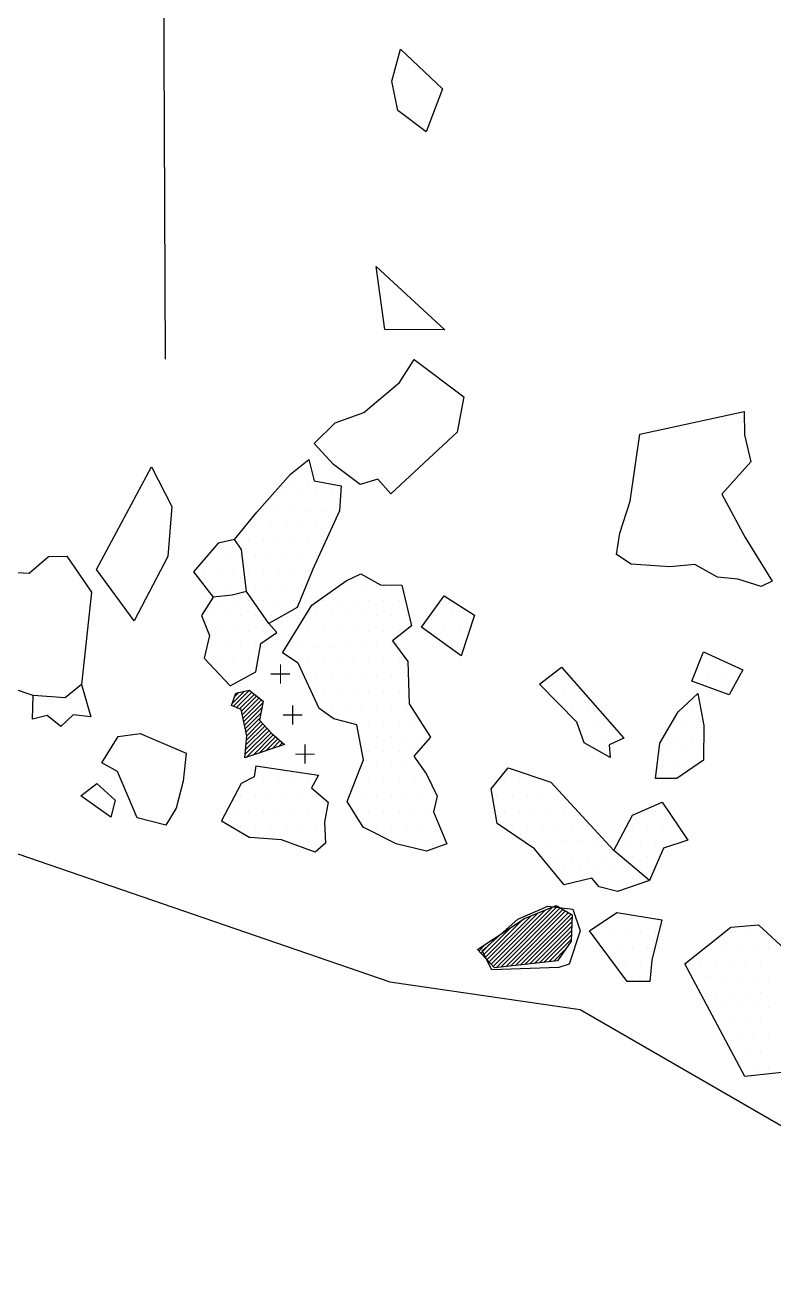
# Model space of a CAD drawing. Header units: metres. Extents: x -15 to -9.6, y -12.24 to -6.59.
# Drawn here: x -10.723 to -10.102, y -12.239 to -11.197 of the extents above; entities that cross this region are included whole.
import ezdxf

# ---------------------------------------------------------------- set-up
doc = ezdxf.new("R2010")
doc.units = ezdxf.units.M
doc.header["$LTSCALE"] = 25
doc.header["$MEASUREMENT"] = 0
doc.linetypes.add('STRICHPUNKTX2', pattern=[2, 1, -0.5, 0, -0.5])
doc.layers.get('0').update_dxf_attribs({"linetype": 'CONTINUOUS'})
for name, color, linetype in [('BEFUND', 1, 'CONTINUOUS'), ('FEUER', 1, 'CONTINUOUS'), ('GRABUNGSGRENZE', 3, 'STRICHPUNKTX2'), ('KNOCHEN', 2, 'CONTINUOUS'), ('KNOCHENSCHRAFF', 2, 'CONTINUOUS'), ('STEINE', 4, 'CONTINUOUS'), ('STEINESCHRAFF', 4, 'CONTINUOUS')]:
    doc.layers.add(name, color=color, linetype=linetype)

# ---------------------------------------------------------------- blocks, each defined once
blk = doc.blocks.new('LB')
at = {"layer": 'FEUER', "const_width": 0.1}
for points in [[(0, 0), (0, -1.6)], [(-0.8, -0.8), (0.8, -0.8)]]:
    blk.add_lwpolyline(points, dxfattribs=at)
blk = doc.blocks.new('*X2')
at = {"color": 0}
for p, q in [((-1101.07, -1124.05), (-1098.98, -1121.96)), ((-1100.65, -1123.99), (-1098.69, -1122.02)), ((-1105.97, -1124.01), (-1105.08, -1123.11)), ((-1105.88, -1124.26), (-1104.67, -1123.06)), ((-1105.78, -1124.52), (-1104.26, -1123)), ((-1105.69, -1124.78), (-1103.86, -1122.95)), ((-1105.27, -1124.72), (-1103.45, -1122.9)), ((-1104.85, -1124.65), (-1103.05, -1122.85)), ((-1104.43, -1124.58), (-1102.64, -1122.79)), ((-1104, -1124.51), (-1102.23, -1122.74)), ((-1103.58, -1124.44), (-1101.83, -1122.69)), ((-1103.16, -1124.37), (-1101.39, -1122.61)), ((-1102.73, -1124.3), (-1100.91, -1122.48)), ((-1102.31, -1124.23), (-1100.43, -1122.35)), ((-1101.9, -1124.17), (-1099.95, -1122.22)), ((-1101.48, -1124.11), (-1099.46, -1122.09)), ((-1100.24, -1123.93), (-1098.6, -1122.29)), ((-1099.82, -1123.87), (-1098.52, -1122.56)), ((-1099.41, -1123.8), (-1098.43, -1122.82)), ((-1098.99, -1123.74), (-1098.34, -1123.09)), ((-1106.16, -1123.49), (-1105.89, -1123.21)), ((-1106.07, -1123.75), (-1105.48, -1123.16)), ((-1098.58, -1123.68), (-1098.26, -1123.36)), ((-1089.5, -1127.33), (-1087.81, -1125.64)), ((-1089.41, -1127.6), (-1087.51, -1125.7)), ((-1089.32, -1127.86), (-1087.21, -1125.75)), ((-1089.23, -1128.12), (-1086.92, -1125.81)), ((-1089.1, -1128.34), (-1086.62, -1125.86)), ((-1088.96, -1128.56), (-1086.32, -1125.92)), ((-1088.83, -1128.79), (-1086.02, -1125.98)), ((-1088.7, -1129.01), (-1085.73, -1126.03)), ((-1088.57, -1129.23), (-1085.43, -1126.09)), ((-1088.44, -1129.45), (-1085.13, -1126.14)), ((-1088.31, -1129.68), (-1084.97, -1126.34)), ((-1088.18, -1129.9), (-1084.97, -1126.69)), ((-1088.07, -1130.15), (-1084.97, -1127.04)), ((-1088.12, -1131.61), (-1084.7, -1128.18)), ((-1088.11, -1131.24), (-1084.78, -1127.91)), ((-1088.1, -1130.88), (-1084.86, -1127.64)), ((-1088.09, -1130.51), (-1084.94, -1127.36)), ((-1087.96, -1131.8), (-1084.62, -1128.46)), ((-1087.8, -1132), (-1084.54, -1128.73)), ((-1087.63, -1132.18), (-1084.46, -1129)), ((-1087.39, -1132.29), (-1084.38, -1129.28)), ((-1087.15, -1132.41), (-1084.08, -1129.34)), ((-1086.91, -1132.52), (-1083.75, -1129.36)), ((-1086.67, -1132.64), (-1083.44, -1129.41)), ((-1086.37, -1132.68), (-1083.4, -1129.72)), ((-1086.03, -1132.7), (-1083.36, -1130.03)), ((-1085.7, -1132.72), (-1083.32, -1130.34)), ((-1111.37, -1131.17), (-1111.33, -1131.13)), ((-1111.3, -1131.45), (-1110.96, -1131.11)), ((-1111.22, -1131.73), (-1110.59, -1131.1)), ((-1111.15, -1132.01), (-1110.23, -1131.09)), ((-1111.08, -1132.29), (-1109.9, -1131.11)), ((-1111, -1132.57), (-1109.83, -1131.4)), ((-1085.36, -1132.74), (-1083.27, -1130.65)), ((-1085.03, -1132.76), (-1083.28, -1131.01)), ((-1084.67, -1132.76), (-1083.35, -1131.43)), ((-1082.12, -1131.61), (-1081.84, -1131.33)), ((-1110.93, -1132.85), (-1109.76, -1131.68)), ((-1110.33, -1132.6), (-1109.69, -1131.96)), ((-1109.72, -1132.34), (-1109.62, -1132.25)), ((-1084.11, -1132.54), (-1083.42, -1131.86)), ((-1083.54, -1132.33), (-1083.5, -1132.29)), ((-1082.33, -1132.19), (-1081.61, -1131.46)), ((-1082.23, -1132.43), (-1081.39, -1131.59)), ((-1082.02, -1132.58), (-1081.16, -1131.72)), ((-1081.82, -1132.73), (-1080.94, -1131.85)), ((-1081.61, -1132.87), (-1080.71, -1131.98)), ((-1081.4, -1133.02), (-1080.49, -1132.1)), ((-1081.2, -1133.17), (-1080.26, -1132.23)), ((-1080.99, -1133.32), (-1080.03, -1132.36)), ((-1080.78, -1133.46), (-1079.81, -1132.49)), ((-1080.58, -1133.61), (-1079.58, -1132.62)), ((-1080.37, -1133.76), (-1079.36, -1132.75)), ((-1080.16, -1133.9), (-1079.13, -1132.87)), ((-1079.96, -1134.05), (-1078.91, -1133)), ((-1079.75, -1134.2), (-1078.68, -1133.13)), ((-1079.55, -1134.35), (-1078.46, -1133.26)), ((-1079.34, -1134.49), (-1078.23, -1133.39)), ((-1079.13, -1134.64), (-1078.01, -1133.52)), ((-1105.82, -1135.16), (-1105.16, -1134.51)), ((-1078.93, -1134.79), (-1077.78, -1133.64)), ((-1078.72, -1134.94), (-1077.56, -1133.77)), ((-1078.51, -1135.08), (-1077.33, -1133.9)), ((-1078.31, -1135.23), (-1077.11, -1134.03)), ((-1078.1, -1135.38), (-1076.88, -1134.16)), ((-1077.9, -1135.53), (-1076.66, -1134.29)), ((-1077.69, -1135.67), (-1076.41, -1134.4)), ((-1077.49, -1135.83), (-1075.9, -1134.24)), ((-1077.3, -1135.99), (-1075.39, -1134.08)), ((-1077.11, -1136.15), (-1074.87, -1133.92)), ((-1076.92, -1136.31), (-1074.56, -1133.95)), ((-1076.72, -1136.48), (-1074.26, -1134.01)), ((-1076.53, -1136.64), (-1073.97, -1134.07)), ((-1076.34, -1136.8), (-1073.67, -1134.13)), ((-1076.15, -1136.96), (-1073.49, -1134.3)), ((-1075.96, -1137.12), (-1073.39, -1134.55)), ((-1105.92, -1136.68), (-1104.42, -1135.18)), ((-1105.71, -1135.41), (-1104.98, -1134.68)), ((-1105.66, -1136.06), (-1104.61, -1135.01)), ((-1105.61, -1135.66), (-1104.79, -1134.84)), ((-1105.57, -1136.68), (-1104.23, -1135.35)), ((-1104.94, -1136.41), (-1104.05, -1135.51)), ((-1075.77, -1137.28), (-1073.29, -1134.81)), ((-1075.57, -1137.45), (-1073.19, -1135.06)), ((-1075.38, -1137.61), (-1073.08, -1135.31)), ((-1075.05, -1137.63), (-1072.98, -1135.56)), ((-1104.32, -1136.14), (-1103.86, -1135.68)), ((-1103.7, -1135.87), (-1103.68, -1135.85)), ((-1074.72, -1137.65), (-1072.93, -1135.86)), ((-1074.39, -1137.67), (-1073.25, -1136.54)), ((-1105.18, -1139.83), (-1102.64, -1137.29)), ((-1103.7, -1138), (-1102.92, -1137.22)), ((-1103.47, -1137.41), (-1103.33, -1137.27)), ((-1101.71, -1142.37), (-1096.74, -1137.4)), ((-1100.64, -1140.95), (-1096.98, -1137.29)), ((-1099.58, -1139.53), (-1097.23, -1137.18)), ((-1099.17, -1138.77), (-1097.47, -1137.07)), ((-1098.77, -1138.01), (-1097.71, -1136.95)), ((-1074.05, -1137.69), (-1073.57, -1137.21)), ((-1105.49, -1139.43), (-1104.42, -1138.36)), ((-1105.41, -1138.99), (-1104.82, -1138.4)), ((-1105.34, -1139.63), (-1104.02, -1138.32)), ((-1105.03, -1140.03), (-1102.84, -1137.84)), ((-1104.76, -1140.12), (-1103.04, -1138.39)), ((-1101.33, -1142.34), (-1096.94, -1137.95)), ((-1100.95, -1142.31), (-1097.37, -1138.73)), ((-1104.47, -1140.18), (-1103.23, -1138.94)), ((-1104.18, -1140.24), (-1103.39, -1139.46)), ((-1100.57, -1142.29), (-1097.79, -1139.51)), ((-1082.58, -1139.86), (-1082.49, -1139.77)), ((-1103.89, -1140.31), (-1103.48, -1139.89)), ((-1103.6, -1140.37), (-1103.56, -1140.33)), ((-1100.19, -1142.26), (-1098.21, -1140.29)), ((-1099.07, -1144.68), (-1094.77, -1140.38)), ((-1098.98, -1144.94), (-1094.47, -1140.43)), ((-1098.95, -1144.2), (-1095.07, -1140.33)), ((-1098.89, -1145.21), (-1094.16, -1140.48)), ((-1098.8, -1145.47), (-1093.86, -1140.53)), ((-1098.72, -1143.62), (-1095.41, -1140.31)), ((-1098.71, -1145.73), (-1093.56, -1140.58)), ((-1098.62, -1145.99), (-1093.38, -1140.76)), ((-1098.49, -1143.04), (-1095.99, -1140.54)), ((-1098.26, -1142.45), (-1096.57, -1140.77)), ((-1083.43, -1142.83), (-1081.17, -1140.56)), ((-1083.41, -1142.45), (-1081.39, -1140.43)), ((-1083.24, -1141.93), (-1081.61, -1140.3)), ((-1083.21, -1142.96), (-1080.94, -1140.7)), ((-1083.08, -1141.41), (-1081.83, -1140.16)), ((-1082.99, -1143.09), (-1080.72, -1140.83)), ((-1082.91, -1140.9), (-1082.05, -1140.03)), ((-1082.75, -1140.38), (-1082.27, -1139.9)), ((-1103.93, -1141.76), (-1103.37, -1141.2)), ((-1103.93, -1141.4), (-1103.91, -1141.39)), ((-1103.8, -1141.99), (-1102.83, -1141.01)), ((-1103.53, -1142.07), (-1102.45, -1140.99)), ((-1103.25, -1142.15), (-1102.1, -1140.99)), ((-1102.98, -1142.23), (-1101.74, -1140.99)), ((-1102.71, -1142.31), (-1101.39, -1140.99)), ((-1102.43, -1142.39), (-1101.04, -1140.99)), ((-1102.09, -1142.39), (-1100.68, -1140.99)), ((-1098.52, -1146.25), (-1093.22, -1140.95)), ((-1098.43, -1146.52), (-1093.07, -1141.15)), ((-1098.31, -1146.75), (-1092.91, -1141.35)), ((-1098.16, -1146.95), (-1092.75, -1141.54)), ((-1098.03, -1141.87), (-1097.16, -1141)), ((-1098.02, -1147.16), (-1092.59, -1141.74)), ((-1097.8, -1141.28), (-1097.74, -1141.23)), ((-1082.76, -1143.22), (-1080.5, -1140.96)), ((-1082.54, -1143.35), (-1080.28, -1141.09)), ((-1082.32, -1143.48), (-1080.52, -1141.68)), ((-1097.87, -1147.37), (-1092.44, -1141.94)), ((-1097.72, -1147.57), (-1092.28, -1142.13)), ((-1097.58, -1147.78), (-1092.12, -1142.33)), ((-1097.43, -1147.99), (-1091.94, -1142.5)), ((-1097.28, -1148.2), (-1091.76, -1142.67)), ((-1096.97, -1148.24), (-1091.57, -1142.84)), ((-1082.1, -1143.62), (-1080.8, -1142.32)), ((-1096.66, -1148.28), (-1091.39, -1143)), ((-1096.34, -1148.31), (-1091.2, -1143.17)), ((-1096.03, -1148.35), (-1091.01, -1143.34)), ((-1095.71, -1148.39), (-1090.83, -1143.51)), ((-1095.4, -1148.43), (-1090.64, -1143.68)), ((-1094.93, -1148.32), (-1090.48, -1143.87)), ((-1081.87, -1143.75), (-1081.09, -1142.96)), ((-1081.65, -1143.88), (-1081.38, -1143.6)), ((-1093.9, -1147.64), (-1090.34, -1144.08)), ((-1092.03, -1146.12), (-1090.19, -1144.29)), ((-1090.77, -1147.69), (-1090.63, -1147.55)), ((-1090.74, -1148.02), (-1090.27, -1147.55)), ((-1090.72, -1148.35), (-1089.92, -1147.55)), ((-1090.69, -1148.68), (-1089.57, -1147.55)), ((-1090.59, -1148.93), (-1089.27, -1147.6)), ((-1090.29, -1148.98), (-1089.12, -1147.81)), ((-1089.98, -1149.02), (-1088.98, -1148.02)), ((-1089.67, -1149.06), (-1088.83, -1148.23)), ((-1089.03, -1148.78), (-1088.69, -1148.44)), ((-1086.94, -1148.46), (-1086.84, -1148.36)), ((-1086.85, -1148.73), (-1086.48, -1148.35)), ((-1086.77, -1149), (-1086.11, -1148.34)), ((-1086.69, -1149.26), (-1085.75, -1148.33)), ((-1086.6, -1149.53), (-1085.38, -1148.31)), ((-1086.52, -1149.8), (-1085.29, -1148.57)), ((-1086.43, -1150.07), (-1085.22, -1148.86)), ((-1086.3, -1150.3), (-1085.16, -1149.15)), ((-1116.1, -1150.04), (-1115.94, -1149.88)), ((-1115.97, -1150.27), (-1115.53, -1149.82)), ((-1115.85, -1150.49), (-1115.36, -1150)), ((-1089.96, -1150.07), (-1089.92, -1150.03)), ((-1089.93, -1150.38), (-1089.49, -1149.95)), ((-1089.89, -1150.7), (-1089.06, -1149.87)), ((-1089.76, -1150.92), (-1088.63, -1149.79)), ((-1089.47, -1150.99), (-1088.25, -1149.77)), ((-1089.18, -1151.06), (-1088.04, -1149.91)), ((-1088.94, -1151.52), (-1087.63, -1150.21)), ((-1088.9, -1151.12), (-1087.84, -1150.06)), ((-1085.97, -1150.32), (-1085.1, -1149.44)), ((-1085.64, -1150.34), (-1085.03, -1149.73)), ((-1085.31, -1150.37), (-1084.97, -1150.02)), ((-1121.32, -1150.67), (-1121.11, -1150.45)), ((-1121.26, -1150.96), (-1120.62, -1150.32)), ((-1121.2, -1151.26), (-1120.2, -1150.25)), ((-1121.14, -1151.54), (-1120.03, -1150.43)), ((-1120.9, -1151.66), (-1119.85, -1150.61)), ((-1120.66, -1151.77), (-1119.68, -1150.79)), ((-1120.42, -1151.88), (-1119.51, -1150.98)), ((-1120.18, -1152), (-1119.34, -1151.16)), ((-1118.01, -1150.9), (-1117.92, -1150.8)), ((-1117.89, -1151.13), (-1117.47, -1150.71)), ((-1117.77, -1151.36), (-1117.03, -1150.61)), ((-1117.65, -1151.59), (-1116.78, -1150.72)), ((-1117.52, -1151.82), (-1116.67, -1150.97)), ((-1117.4, -1152.05), (-1116.57, -1151.22)), ((-1115.72, -1150.72), (-1115.23, -1150.23)), ((-1115.59, -1150.95), (-1115.11, -1150.46)), ((-1115.46, -1151.17), (-1114.98, -1150.69)), ((-1115.34, -1151.4), (-1114.86, -1150.92)), ((-1115.11, -1151.53), (-1114.73, -1151.15)), ((-1089.32, -1152.25), (-1087.43, -1150.36)), ((-1089.17, -1152.46), (-1087.22, -1150.51)), ((-1088.86, -1152.5), (-1087.03, -1150.67)), ((-1088.55, -1152.55), (-1087.18, -1151.17)), ((-1084.98, -1150.39), (-1084.91, -1150.31)), ((-1120, -1152.18), (-1119.17, -1151.34)), ((-1119.87, -1152.4), (-1119.07, -1151.6)), ((-1119.74, -1152.62), (-1118.97, -1151.85)), ((-1119.6, -1152.84), (-1118.87, -1152.11)), ((-1117.28, -1152.28), (-1116.47, -1151.47)), ((-1117.16, -1152.51), (-1116.37, -1151.73)), ((-1117.03, -1152.74), (-1116.27, -1151.98)), ((-1116.91, -1152.97), (-1116.17, -1152.23)), ((-1114.73, -1151.5), (-1114.61, -1151.38)), ((-1088.24, -1152.59), (-1087.33, -1151.68)), ((-1087.94, -1152.64), (-1087.48, -1152.18)), ((-1119.47, -1153.06), (-1118.78, -1152.36)), ((-1119.35, -1153.29), (-1118.68, -1152.62)), ((-1119.27, -1153.56), (-1118.58, -1152.88)), ((-1119.18, -1153.83), (-1118.48, -1153.13)), ((-1116.79, -1153.2), (-1116.07, -1152.49)), ((-1116.49, -1153.26), (-1115.97, -1152.74)), ((-1116.18, -1153.3), (-1115.87, -1152.99)), ((-1115.87, -1153.35), (-1115.77, -1153.24)), ((-1096.49, -1155.89), (-1093.6, -1152.99)), ((-1095.78, -1155.53), (-1092.96, -1152.71)), ((-1095.07, -1155.17), (-1092.95, -1153.05)), ((-1119.1, -1154.1), (-1118.39, -1153.39)), ((-1119.02, -1154.37), (-1118.29, -1153.64)), ((-1118.93, -1154.64), (-1118.19, -1153.9)), ((-1118.85, -1154.91), (-1118.08, -1154.14)), ((-1118.77, -1155.18), (-1117.88, -1154.29)), ((-1115.7, -1153.53), (-1115.54, -1153.37)), ((-1115.66, -1153.84), (-1115.18, -1153.37)), ((-1115.62, -1154.16), (-1114.85, -1153.39)), ((-1115.58, -1154.47), (-1114.76, -1153.66)), ((-1115.54, -1154.79), (-1114.68, -1153.93)), ((-1115.5, -1155.1), (-1114.6, -1154.2)), ((-1099.33, -1156.6), (-1096.57, -1153.84)), ((-1099.22, -1156.85), (-1096.38, -1154.01)), ((-1099.11, -1157.09), (-1096.2, -1154.18)), ((-1098.64, -1156.97), (-1096.02, -1154.35)), ((-1097.21, -1156.25), (-1094.65, -1153.7)), ((-1094.36, -1154.82), (-1092.94, -1153.4)), ((-1093.65, -1154.47), (-1092.93, -1153.74)), ((-1092.95, -1154.11), (-1092.92, -1154.08)), ((-1118.69, -1155.45), (-1117.67, -1154.44)), ((-1118.6, -1155.73), (-1117.47, -1154.59)), ((-1118.32, -1155.8), (-1117.36, -1154.84)), ((-1117.86, -1155.7), (-1117.4, -1155.24)), ((-1115.46, -1155.41), (-1114.51, -1154.47)), ((-1115.42, -1155.73), (-1114.43, -1154.73)), ((-1115.38, -1156.04), (-1114.35, -1155)), ((-1115.06, -1156.07), (-1114.26, -1155.27)), ((-1099.44, -1156.36), (-1098.23, -1155.15)), ((-1097.92, -1156.61), (-1095.71, -1154.4)), ((-1093.49, -1156.42), (-1092.49, -1155.42)), ((-1093.47, -1156.76), (-1092.1, -1155.39)), ((-1114.41, -1155.77), (-1114.18, -1155.54)), ((-1093.52, -1155.74), (-1093.31, -1155.54)), ((-1093.5, -1156.08), (-1092.9, -1155.48)), ((-1093.45, -1157.09), (-1092.07, -1155.71)), ((-1093.44, -1157.43), (-1092.04, -1156.04)), ((-1093.42, -1157.77), (-1092.01, -1156.36)), ((-1091.71, -1159.24), (-1088.88, -1156.41)), ((-1091.57, -1159.45), (-1088.45, -1156.34)), ((-1091.43, -1159.66), (-1088.03, -1156.27)), ((-1091.29, -1159.88), (-1087.61, -1156.2)), ((-1091.15, -1160.09), (-1087.46, -1156.4)), ((-1093.41, -1158.11), (-1091.98, -1156.68)), ((-1093.39, -1158.44), (-1091.95, -1157.01)), ((-1093.33, -1158.73), (-1091.92, -1157.33)), ((-1089.91, -1159.21), (-1087.37, -1156.67)), ((-1089.77, -1156.95), (-1089.3, -1156.48)), ((-1088.66, -1158.31), (-1087.28, -1156.93)), ((-1087.42, -1157.42), (-1087.2, -1157.2)), ((-1093.05, -1158.81), (-1091.89, -1157.65)), ((-1092.77, -1158.89), (-1091.86, -1157.98)), ((-1092.5, -1158.97), (-1091.83, -1158.3)), ((-1092.22, -1159.04), (-1091.8, -1158.62)), ((-1091.95, -1159.12), (-1091.77, -1158.95)), ((-1107.84, -1163.34), (-1106.8, -1162.31)), ((-1107.66, -1163.52), (-1106.54, -1162.41)), ((-1107.52, -1162.68), (-1107.06, -1162.21)), ((-1107.48, -1163.7), (-1106.29, -1162.5)), ((-1107.31, -1163.88), (-1106.03, -1162.6)), ((-1107.13, -1164.05), (-1105.78, -1162.7)), ((-1106.95, -1164.23), (-1105.45, -1162.73)), ((-1106.39, -1164.02), (-1105.11, -1162.74)), ((-1105.81, -1163.79), (-1104.76, -1162.75)), ((-1105.52, -1163.85), (-1104.42, -1162.76)), ((-1105.22, -1163.91), (-1104.08, -1162.77)), ((-1104.93, -1163.98), (-1103.87, -1162.92)), ((-1104.64, -1164.04), (-1103.98, -1163.37)), ((-1104.35, -1164.1), (-1104.08, -1163.83)), ((-1099.98, -1176.34), (-1092.47, -1168.83)), ((-1099.73, -1176.45), (-1091.74, -1168.46)), ((-1099.49, -1176.56), (-1091.62, -1168.7)), ((-1099.25, -1176.67), (-1091.5, -1168.93)), ((-1099, -1176.78), (-1091.39, -1169.17)), ((-1098.76, -1176.89), (-1091.27, -1169.4)), ((-1098.52, -1177), (-1091.15, -1169.64)), ((-1098.27, -1177.12), (-1091.03, -1169.88)), ((-1095.42, -1171.44), (-1094.13, -1170.14)), ((-1092.43, -1171.63), (-1090.92, -1170.11)), ((-1098.03, -1177.23), (-1093.6, -1172.79)), ((-1097.79, -1177.34), (-1094.84, -1174.39)), ((-1055.1, -1176.01), (-1054.07, -1174.99)), ((-1054.98, -1176.24), (-1053.65, -1174.92)), ((-1054.9, -1175.47), (-1054.53, -1175.09)), ((-1054.73, -1176.35), (-1053.45, -1175.08)), ((-1097.54, -1177.45), (-1096.08, -1175.98)), ((-1054.48, -1176.46), (-1053.25, -1175.23)), ((-1054.31, -1176.64), (-1053.06, -1175.39)), ((-1054.25, -1176.94), (-1052.86, -1175.54)), ((-1054.19, -1177.23), (-1052.66, -1175.7)), ((-1054.13, -1177.52), (-1052.53, -1175.92)), ((-1054.07, -1177.81), (-1052.62, -1176.36)), ((-1054.01, -1178.11), (-1052.7, -1176.8)), ((-1053.95, -1178.4), (-1052.79, -1177.24)), ((-1054.01, -1180.23), (-1052.03, -1178.25)), ((-1053.98, -1179.84), (-1052.2, -1178.07)), ((-1053.95, -1179.46), (-1052.37, -1177.88)), ((-1053.91, -1179.07), (-1052.54, -1177.7)), ((-1053.89, -1178.69), (-1052.71, -1177.51)), ((-1053.93, -1180.5), (-1051.86, -1178.44)), ((-1053.39, -1180.32), (-1051.68, -1178.61)), ((-1052.86, -1180.14), (-1051.49, -1178.77)), ((-1052.33, -1179.96), (-1051.3, -1178.94)), ((-1051.79, -1179.78), (-1051.11, -1179.1)), ((-1051.26, -1179.6), (-1050.92, -1179.26)), ((-1033.45, -1197.85), (-1028.53, -1192.93)), ((-1033.2, -1197.96), (-1028.1, -1192.85)), ((-1034.13, -1197.12), (-1030.94, -1193.93)), ((-1033.96, -1197.3), (-1030.3, -1193.64)), ((-1033.79, -1197.48), (-1029.71, -1193.41)), ((-1033.62, -1197.67), (-1029.12, -1193.17)), ((-1032.8, -1197.91), (-1027.87, -1192.98)), ((-1032.4, -1197.87), (-1027.65, -1193.11)), ((-1032, -1197.82), (-1027.43, -1193.24)), ((-1031.6, -1197.77), (-1027.2, -1193.37)), ((-1031.2, -1197.73), (-1026.98, -1193.5)), ((-1030.8, -1197.68), (-1026.89, -1193.77)), ((-1034.3, -1196.93), (-1031.98, -1194.62)), ((-1030.4, -1197.63), (-1026.91, -1194.14)), ((-1030, -1197.59), (-1026.92, -1194.51)), ((-1029.6, -1197.54), (-1026.94, -1194.88)), ((-1034.64, -1196.57), (-1034.07, -1196)), ((-1034.47, -1196.75), (-1033.02, -1195.31)), ((-1029.2, -1197.5), (-1026.96, -1195.25)), ((-1028.8, -1197.45), (-1026.98, -1195.62)), ((-1028.4, -1197.4), (-1027.51, -1196.51))]:
    blk.add_line(p, q, dxfattribs=at)
blk = doc.blocks.new('*X7')
at = {"color": 0}
for p, q in [((-1045.625, -1166.25), (-1045.625, -1166.25)), ((-1044.375, -1166.25), (-1044.375, -1166.25)), ((-1043.125, -1166.25), (-1043.125, -1166.25)), ((-1041.875, -1166.25), (-1041.875, -1166.25)), ((-1047.5, -1167.5), (-1047.5, -1167.5)), ((-1046.25, -1167.5), (-1046.25, -1167.5)), ((-1045, -1167.5), (-1045, -1167.5)), ((-1043.75, -1167.5), (-1043.75, -1167.5)), ((-1042.5, -1167.5), (-1042.5, -1167.5)), ((-1041.25, -1167.5), (-1041.25, -1167.5)), ((-1037.5, -1167.5), (-1037.5, -1167.5)), ((-1048.125, -1168.75), (-1048.125, -1168.75)), ((-1046.875, -1168.75), (-1046.875, -1168.75)), ((-1045.625, -1168.75), (-1045.625, -1168.75)), ((-1044.375, -1168.75), (-1044.375, -1168.75)), ((-1043.125, -1168.75), (-1043.125, -1168.75)), ((-1041.875, -1168.75), (-1041.875, -1168.75)), ((-1040.625, -1168.75), (-1040.625, -1168.75)), ((-1038.125, -1168.75), (-1038.125, -1168.75)), ((-1036.875, -1168.75), (-1036.875, -1168.75)), ((-1035.625, -1168.75), (-1035.625, -1168.75)), ((-1048.75, -1170), (-1048.75, -1170)), ((-1047.5, -1170), (-1047.5, -1170)), ((-1046.25, -1170), (-1046.25, -1170)), ((-1045, -1170), (-1045, -1170)), ((-1043.75, -1170), (-1043.75, -1170)), ((-1042.5, -1170), (-1042.5, -1170)), ((-1041.25, -1170), (-1041.25, -1170)), ((-1038.75, -1170), (-1038.75, -1170)), ((-1037.5, -1170), (-1037.5, -1170)), ((-1036.25, -1170), (-1036.25, -1170)), ((-1049.375, -1171.25), (-1049.375, -1171.25)), ((-1048.125, -1171.25), (-1048.125, -1171.25)), ((-1046.875, -1171.25), (-1046.875, -1171.25)), ((-1045.625, -1171.25), (-1045.625, -1171.25)), ((-1044.375, -1171.25), (-1044.375, -1171.25)), ((-1043.125, -1171.25), (-1043.125, -1171.25)), ((-1041.875, -1171.25), (-1041.875, -1171.25)), ((-1036.875, -1171.25), (-1036.875, -1171.25)), ((-1048.75, -1172.5), (-1048.75, -1172.5)), ((-1047.5, -1172.5), (-1047.5, -1172.5)), ((-1046.25, -1172.5), (-1046.25, -1172.5)), ((-1045, -1172.5), (-1045, -1172.5)), ((-1043.75, -1172.5), (-1043.75, -1172.5)), ((-1042.5, -1172.5), (-1042.5, -1172.5)), ((-1041.25, -1172.5), (-1041.25, -1172.5)), ((-1016.25, -1172.5), (-1016.25, -1172.5)), ((-1015, -1172.5), (-1015, -1172.5)), ((-1048.125, -1173.75), (-1048.125, -1173.75)), ((-1046.875, -1173.75), (-1046.875, -1173.75)), ((-1045.625, -1173.75), (-1045.625, -1173.75)), ((-1044.375, -1173.75), (-1044.375, -1173.75)), ((-1043.125, -1173.75), (-1043.125, -1173.75)), ((-1041.875, -1173.75), (-1041.875, -1173.75)), ((-1040.625, -1173.75), (-1040.625, -1173.75)), ((-1028.125, -1173.75), (-1028.125, -1173.75)), ((-1015.625, -1173.75), (-1015.625, -1173.75)), ((-1014.375, -1173.75), (-1014.375, -1173.75)), ((-1013.125, -1173.75), (-1013.125, -1173.75)), ((-1047.5, -1175), (-1047.5, -1175)), ((-1046.25, -1175), (-1046.25, -1175)), ((-1045, -1175), (-1045, -1175)), ((-1043.75, -1175), (-1043.75, -1175)), ((-1042.5, -1175), (-1042.5, -1175)), ((-1041.25, -1175), (-1041.25, -1175)), ((-1028.75, -1175), (-1028.75, -1175)), ((-1027.5, -1175), (-1027.5, -1175)), ((-1026.25, -1175), (-1026.25, -1175)), ((-1013.75, -1175), (-1013.75, -1175)), ((-1046.875, -1176.25), (-1046.875, -1176.25)), ((-1045.625, -1176.25), (-1045.625, -1176.25)), ((-1044.375, -1176.25), (-1044.375, -1176.25)), ((-1043.125, -1176.25), (-1043.125, -1176.25)), ((-1041.875, -1176.25), (-1041.875, -1176.25)), ((-1040.625, -1176.25), (-1040.625, -1176.25)), ((-1026.875, -1176.25), (-1026.875, -1176.25)), ((-1025.625, -1176.25), (-1025.625, -1176.25)), ((-1016.875, -1176.25), (-1016.875, -1176.25)), ((-1045, -1177.5), (-1045, -1177.5)), ((-1043.75, -1177.5), (-1043.75, -1177.5)), ((-1042.5, -1177.5), (-1042.5, -1177.5)), ((-1041.25, -1177.5), (-1041.25, -1177.5)), ((-1040, -1177.5), (-1040, -1177.5)), ((-1026.25, -1177.5), (-1026.25, -1177.5)), ((-1025, -1177.5), (-1025, -1177.5)), ((-1017.5, -1177.5), (-1017.5, -1177.5)), ((-1016.25, -1177.5), (-1016.25, -1177.5)), ((-1044.375, -1178.75), (-1044.375, -1178.75)), ((-1043.125, -1178.75), (-1043.125, -1178.75)), ((-1041.875, -1178.75), (-1041.875, -1178.75)), ((-1040.625, -1178.75), (-1040.625, -1178.75)), ((-1039.375, -1178.75), (-1039.375, -1178.75)), ((-1025.625, -1178.75), (-1025.625, -1178.75)), ((-1024.375, -1178.75), (-1024.375, -1178.75)), ((-1023.125, -1178.75), (-1023.125, -1178.75)), ((-1018.125, -1178.75), (-1018.125, -1178.75)), ((-1016.875, -1178.75), (-1016.875, -1178.75)), ((-1043.75, -1180), (-1043.75, -1180)), ((-1042.5, -1180), (-1042.5, -1180)), ((-1041.25, -1180), (-1041.25, -1180)), ((-1040, -1180), (-1040, -1180)), ((-1018.75, -1180), (-1018.75, -1180)), ((-1017.5, -1180), (-1017.5, -1180)), ((-1016.25, -1180), (-1016.25, -1180)), ((-1044.375, -1181.25), (-1044.375, -1181.25)), ((-1043.125, -1181.25), (-1043.125, -1181.25)), ((-1041.875, -1181.25), (-1041.875, -1181.25)), ((-1040.625, -1181.25), (-1040.625, -1181.25)), ((-1019.375, -1181.25), (-1019.375, -1181.25)), ((-1018.125, -1181.25), (-1018.125, -1181.25)), ((-1016.875, -1181.25), (-1016.875, -1181.25)), ((-1043.75, -1182.5), (-1043.75, -1182.5)), ((-1042.5, -1182.5), (-1042.5, -1182.5)), ((-1041.25, -1182.5), (-1041.25, -1182.5)), ((-1040, -1182.5), (-1040, -1182.5)), ((-1038.75, -1182.5), (-1038.75, -1182.5)), ((-1044.375, -1183.75), (-1044.375, -1183.75)), ((-1043.125, -1183.75), (-1043.125, -1183.75)), ((-1041.875, -1183.75), (-1041.875, -1183.75)), ((-1040.625, -1183.75), (-1040.625, -1183.75)), ((-1039.375, -1183.75), (-1039.375, -1183.75)), ((-1038.125, -1183.75), (-1038.125, -1183.75)), ((-1045, -1185), (-1045, -1185)), ((-1043.75, -1185), (-1043.75, -1185)), ((-1042.5, -1185), (-1042.5, -1185)), ((-1041.25, -1185), (-1041.25, -1185)), ((-1040, -1185), (-1040, -1185)), ((-1038.75, -1185), (-1038.75, -1185)), ((-1043.125, -1186.25), (-1043.125, -1186.25)), ((-1041.875, -1186.25), (-1041.875, -1186.25)), ((-1040.625, -1186.25), (-1040.625, -1186.25)), ((-1039.375, -1186.25), (-1039.375, -1186.25)), ((-1038.125, -1186.25), (-1038.125, -1186.25)), ((-1041.25, -1187.5), (-1041.25, -1187.5)), ((-1040, -1187.5), (-1040, -1187.5)), ((-1038.75, -1187.5), (-1038.75, -1187.5)), ((-1037.5, -1187.5), (-1037.5, -1187.5)), ((-1030.625, -1193.75), (-1030.625, -1193.75)), ((-1029.375, -1193.75), (-1029.375, -1193.75)), ((-1028.125, -1193.75), (-1028.125, -1193.75)), ((-1026.875, -1193.75), (-1026.875, -1193.75)), ((-1023.125, -1193.75), (-1023.125, -1193.75)), ((-1021.875, -1193.75), (-1021.875, -1193.75)), ((-1032.5, -1195), (-1032.5, -1195)), ((-1031.25, -1195), (-1031.25, -1195)), ((-1030, -1195), (-1030, -1195)), ((-1028.75, -1195), (-1028.75, -1195)), ((-1027.5, -1195), (-1027.5, -1195)), ((-1025, -1195), (-1025, -1195)), ((-1023.75, -1195), (-1023.75, -1195)), ((-1022.5, -1195), (-1022.5, -1195)), ((-1021.25, -1195), (-1021.25, -1195)), ((-1020, -1195), (-1020, -1195)), ((-1013.75, -1195), (-1013.75, -1195)), ((-1012.5, -1195), (-1012.5, -1195)), ((-1011.25, -1195), (-1011.25, -1195)), ((-1033.125, -1196.25), (-1033.125, -1196.25)), ((-1031.875, -1196.25), (-1031.875, -1196.25)), ((-1030.625, -1196.25), (-1030.625, -1196.25)), ((-1029.375, -1196.25), (-1029.375, -1196.25)), ((-1028.125, -1196.25), (-1028.125, -1196.25)), ((-1026.875, -1196.25), (-1026.875, -1196.25)), ((-1024.375, -1196.25), (-1024.375, -1196.25)), ((-1023.125, -1196.25), (-1023.125, -1196.25)), ((-1021.875, -1196.25), (-1021.875, -1196.25)), ((-1020.625, -1196.25), (-1020.625, -1196.25)), ((-1015.625, -1196.25), (-1015.625, -1196.25)), ((-1014.375, -1196.25), (-1014.375, -1196.25)), ((-1013.125, -1196.25), (-1013.125, -1196.25)), ((-1011.875, -1196.25), (-1011.875, -1196.25)), ((-1010.625, -1196.25), (-1010.625, -1196.25)), ((-1033.75, -1197.5), (-1033.75, -1197.5)), ((-1032.5, -1197.5), (-1032.5, -1197.5)), ((-1031.25, -1197.5), (-1031.25, -1197.5)), ((-1030, -1197.5), (-1030, -1197.5)), ((-1028.75, -1197.5), (-1028.75, -1197.5)), ((-1027.5, -1197.5), (-1027.5, -1197.5)), ((-1022.5, -1197.5), (-1022.5, -1197.5)), ((-1021.25, -1197.5), (-1021.25, -1197.5)), ((-1016.25, -1197.5), (-1016.25, -1197.5)), ((-1015, -1197.5), (-1015, -1197.5)), ((-1013.75, -1197.5), (-1013.75, -1197.5)), ((-1012.5, -1197.5), (-1012.5, -1197.5)), ((-1011.25, -1197.5), (-1011.25, -1197.5)), ((-1021.875, -1198.75), (-1021.875, -1198.75)), ((-1020.625, -1198.75), (-1020.625, -1198.75)), ((-1016.875, -1198.75), (-1016.875, -1198.75)), ((-1015.625, -1198.75), (-1015.625, -1198.75)), ((-1014.375, -1198.75), (-1014.375, -1198.75)), ((-1013.125, -1198.75), (-1013.125, -1198.75)), ((-1011.875, -1198.75), (-1011.875, -1198.75)), ((-1010.625, -1198.75), (-1010.625, -1198.75)), ((-1016.25, -1200), (-1016.25, -1200)), ((-1015, -1200), (-1015, -1200)), ((-1013.75, -1200), (-1013.75, -1200)), ((-1012.5, -1200), (-1012.5, -1200)), ((-1011.25, -1200), (-1011.25, -1200)), ((-1014.375, -1201.25), (-1014.375, -1201.25)), ((-1013.125, -1201.25), (-1013.125, -1201.25)), ((-1011.875, -1201.25), (-1011.875, -1201.25)), ((-1010.625, -1201.25), (-1010.625, -1201.25)), ((-1013.75, -1202.5), (-1013.75, -1202.5)), ((-1012.5, -1202.5), (-1012.5, -1202.5)), ((-1011.25, -1202.5), (-1011.25, -1202.5)), ((-1013.125, -1203.75), (-1013.125, -1203.75)), ((-1011.875, -1203.75), (-1011.875, -1203.75)), ((-1010.625, -1203.75), (-1010.625, -1203.75)), ((-1012.5, -1205), (-1012.5, -1205)), ((-1011.25, -1205), (-1011.25, -1205)), ((-1011.875, -1206.25), (-1011.875, -1206.25)), ((-1010.625, -1206.25), (-1010.625, -1206.25))]:
    blk.add_line(p, q, dxfattribs=at)
blk = doc.blocks.new('*X8')
at = {"color": 0}
for p, q in [((-1050, -1157.5), (-1050, -1157.5)), ((-1048.75, -1157.5), (-1048.75, -1157.5)), ((-1050.625, -1158.75), (-1050.625, -1158.75)), ((-1049.375, -1158.75), (-1049.375, -1158.75)), ((-1048.125, -1158.75), (-1048.125, -1158.75)), ((-1046.875, -1158.75), (-1046.875, -1158.75)), ((-1052.5, -1160), (-1052.5, -1160)), ((-1051.25, -1160), (-1051.25, -1160)), ((-1050, -1160), (-1050, -1160)), ((-1048.75, -1160), (-1048.75, -1160)), ((-1047.5, -1160), (-1047.5, -1160)), ((-1046.25, -1160), (-1046.25, -1160)), ((-1053.125, -1161.25), (-1053.125, -1161.25)), ((-1051.875, -1161.25), (-1051.875, -1161.25)), ((-1050.625, -1161.25), (-1050.625, -1161.25)), ((-1049.375, -1161.25), (-1049.375, -1161.25)), ((-1048.125, -1161.25), (-1048.125, -1161.25)), ((-1046.875, -1161.25), (-1046.875, -1161.25)), ((-1055, -1162.5), (-1055, -1162.5)), ((-1053.75, -1162.5), (-1053.75, -1162.5)), ((-1052.5, -1162.5), (-1052.5, -1162.5)), ((-1051.25, -1162.5), (-1051.25, -1162.5)), ((-1050, -1162.5), (-1050, -1162.5)), ((-1048.75, -1162.5), (-1048.75, -1162.5)), ((-1047.5, -1162.5), (-1047.5, -1162.5)), ((-1056.875, -1163.75), (-1056.875, -1163.75)), ((-1055.625, -1163.75), (-1055.625, -1163.75)), ((-1054.375, -1163.75), (-1054.375, -1163.75)), ((-1053.125, -1163.75), (-1053.125, -1163.75)), ((-1051.875, -1163.75), (-1051.875, -1163.75)), ((-1050.625, -1163.75), (-1050.625, -1163.75)), ((-1049.375, -1163.75), (-1049.375, -1163.75)), ((-1048.125, -1163.75), (-1048.125, -1163.75)), ((-1057.5, -1165), (-1057.5, -1165)), ((-1056.25, -1165), (-1056.25, -1165)), ((-1055, -1165), (-1055, -1165)), ((-1053.75, -1165), (-1053.75, -1165)), ((-1052.5, -1165), (-1052.5, -1165)), ((-1051.25, -1165), (-1051.25, -1165)), ((-1050, -1165), (-1050, -1165)), ((-1048.75, -1165), (-1048.75, -1165)), ((-1056.875, -1166.25), (-1056.875, -1166.25)), ((-1055.625, -1166.25), (-1055.625, -1166.25)), ((-1054.375, -1166.25), (-1054.375, -1166.25)), ((-1053.125, -1166.25), (-1053.125, -1166.25)), ((-1051.875, -1166.25), (-1051.875, -1166.25)), ((-1050.625, -1166.25), (-1050.625, -1166.25)), ((-1049.375, -1166.25), (-1049.375, -1166.25)), ((-1056.25, -1167.5), (-1056.25, -1167.5)), ((-1055, -1167.5), (-1055, -1167.5)), ((-1053.75, -1167.5), (-1053.75, -1167.5)), ((-1052.5, -1167.5), (-1052.5, -1167.5)), ((-1051.25, -1167.5), (-1051.25, -1167.5)), ((-1050, -1167.5), (-1050, -1167.5)), ((-1056.875, -1168.75), (-1056.875, -1168.75)), ((-1055.625, -1168.75), (-1055.625, -1168.75)), ((-1054.375, -1168.75), (-1054.375, -1168.75)), ((-1053.125, -1168.75), (-1053.125, -1168.75)), ((-1051.875, -1168.75), (-1051.875, -1168.75)), ((-1056.25, -1170), (-1056.25, -1170)), ((-1055, -1170), (-1055, -1170)), ((-1053.75, -1170), (-1053.75, -1170)), ((-1052.5, -1170), (-1052.5, -1170)), ((-1056.875, -1171.25), (-1056.875, -1171.25)), ((-1055.625, -1171.25), (-1055.625, -1171.25)), ((-1054.375, -1171.25), (-1054.375, -1171.25)), ((-1053.125, -1171.25), (-1053.125, -1171.25)), ((-1056.25, -1172.5), (-1056.25, -1172.5)), ((-1055, -1172.5), (-1055, -1172.5)), ((-1053.75, -1172.5), (-1053.75, -1172.5)), ((-1055.625, -1173.75), (-1055.625, -1173.75)), ((-1054.375, -1173.75), (-1054.375, -1173.75)), ((-1053.125, -1181.25), (-1053.125, -1181.25)), ((-1053.75, -1182.5), (-1053.75, -1182.5)), ((-1052.5, -1182.5), (-1052.5, -1182.5)), ((-1051.25, -1182.5), (-1051.25, -1182.5)), ((-1050, -1182.5), (-1050, -1182.5)), ((-1048.75, -1182.5), (-1048.75, -1182.5)), ((-1032.5, -1182.5), (-1032.5, -1182.5)), ((-1031.25, -1182.5), (-1031.25, -1182.5)), ((-1030, -1182.5), (-1030, -1182.5)), ((-1054.375, -1183.75), (-1054.375, -1183.75)), ((-1053.125, -1183.75), (-1053.125, -1183.75)), ((-1051.875, -1183.75), (-1051.875, -1183.75)), ((-1050.625, -1183.75), (-1050.625, -1183.75)), ((-1049.375, -1183.75), (-1049.375, -1183.75)), ((-1048.125, -1183.75), (-1048.125, -1183.75)), ((-1033.125, -1183.75), (-1033.125, -1183.75)), ((-1031.875, -1183.75), (-1031.875, -1183.75)), ((-1030.625, -1183.75), (-1030.625, -1183.75)), ((-1029.375, -1183.75), (-1029.375, -1183.75)), ((-1028.125, -1183.75), (-1028.125, -1183.75)), ((-1055, -1185), (-1055, -1185)), ((-1053.75, -1185), (-1053.75, -1185)), ((-1052.5, -1185), (-1052.5, -1185)), ((-1051.25, -1185), (-1051.25, -1185)), ((-1050, -1185), (-1050, -1185)), ((-1048.75, -1185), (-1048.75, -1185)), ((-1047.5, -1185), (-1047.5, -1185)), ((-1032.5, -1185), (-1032.5, -1185)), ((-1031.25, -1185), (-1031.25, -1185)), ((-1030, -1185), (-1030, -1185)), ((-1028.75, -1185), (-1028.75, -1185)), ((-1027.5, -1185), (-1027.5, -1185)), ((-1020, -1185), (-1020, -1185)), ((-1054.375, -1186.25), (-1054.375, -1186.25)), ((-1053.125, -1186.25), (-1053.125, -1186.25)), ((-1051.875, -1186.25), (-1051.875, -1186.25)), ((-1050.625, -1186.25), (-1050.625, -1186.25)), ((-1049.375, -1186.25), (-1049.375, -1186.25)), ((-1048.125, -1186.25), (-1048.125, -1186.25)), ((-1031.875, -1186.25), (-1031.875, -1186.25)), ((-1030.625, -1186.25), (-1030.625, -1186.25)), ((-1029.375, -1186.25), (-1029.375, -1186.25)), ((-1028.125, -1186.25), (-1028.125, -1186.25)), ((-1026.875, -1186.25), (-1026.875, -1186.25)), ((-1025.625, -1186.25), (-1025.625, -1186.25)), ((-1021.875, -1186.25), (-1021.875, -1186.25)), ((-1020.625, -1186.25), (-1020.625, -1186.25)), ((-1019.375, -1186.25), (-1019.375, -1186.25)), ((-1018.125, -1186.25), (-1018.125, -1186.25)), ((-1050, -1187.5), (-1050, -1187.5)), ((-1048.75, -1187.5), (-1048.75, -1187.5)), ((-1047.5, -1187.5), (-1047.5, -1187.5)), ((-1030, -1187.5), (-1030, -1187.5)), ((-1028.75, -1187.5), (-1028.75, -1187.5)), ((-1027.5, -1187.5), (-1027.5, -1187.5)), ((-1026.25, -1187.5), (-1026.25, -1187.5)), ((-1025, -1187.5), (-1025, -1187.5)), ((-1022.5, -1187.5), (-1022.5, -1187.5)), ((-1021.25, -1187.5), (-1021.25, -1187.5)), ((-1020, -1187.5), (-1020, -1187.5)), ((-1018.75, -1187.5), (-1018.75, -1187.5)), ((-1029.375, -1188.75), (-1029.375, -1188.75)), ((-1028.125, -1188.75), (-1028.125, -1188.75)), ((-1026.875, -1188.75), (-1026.875, -1188.75)), ((-1025.625, -1188.75), (-1025.625, -1188.75)), ((-1024.375, -1188.75), (-1024.375, -1188.75)), ((-1023.125, -1188.75), (-1023.125, -1188.75)), ((-1021.875, -1188.75), (-1021.875, -1188.75)), ((-1020.625, -1188.75), (-1020.625, -1188.75)), ((-1027.5, -1190), (-1027.5, -1190)), ((-1026.25, -1190), (-1026.25, -1190)), ((-1025, -1190), (-1025, -1190)), ((-1023.75, -1190), (-1023.75, -1190)), ((-1022.5, -1190), (-1022.5, -1190)), ((-1021.25, -1190), (-1021.25, -1190)), ((-1024.375, -1191.25), (-1024.375, -1191.25)), ((-1023.125, -1191.25), (-1023.125, -1191.25))]:
    blk.add_line(p, q, dxfattribs=at)

msp = doc.modelspace()

# ---------------------------------------------------------------- linework, layer by layer
at = {"layer": 'BEFUND'}
msp.add_lwpolyline([(-10.5384, -8.8), (-10.5509, -9.1255), (-10.5679, -9.421), (-10.5609, -9.6023), (-10.5783, -9.8055), (-10.5886, -9.9019), (-10.5963, -10.0741), (-10.5949, -10.23), (-10.5896, -10.5484), (-10.6026, -10.9334), (-10.6079, -11.1553), (-10.6066, -11.4742)], dxfattribs=at)
at = {"layer": 'GRABUNGSGRENZE', "flags": 128}
msp.add_lwpolyline([(-12.522, -10.9584), (-11.4157, -11.567), (-10.9786, -11.7989), (-10.4202, -11.9913), (-10.2622, -12.0143), (-9.9638, -12.1867), (-9.6937, -12.2387), (-9.6928, -10.5751), (-9.6444, -10.3694), (-9.6594, -10.1302), (-9.6735, -10.0073), (-9.6195, -9.7905), (-9.6035, -9.4889), (-9.615, -9.2954), (-12.4642, -7.8271)], dxfattribs=at)
at = {"layer": 'KNOCHEN'}
for points in [[(-10.5404, -11.8054), (-10.5388, -11.7871), (-10.5434, -11.7652), (-10.5515, -11.7617), (-10.5479, -11.7515), (-10.5368, -11.749), (-10.5251, -11.7581), (-10.5282, -11.7739), (-10.518, -11.7851), (-10.5074, -11.7942), (-10.5404, -11.8054)], [(-10.3333, -11.9797), (-10.3475, -11.9645), (-10.3084, -11.9386), (-10.282, -11.928), (-10.2688, -11.9356), (-10.2698, -11.9574), (-10.281, -11.9737), (-10.3333, -11.9797)]]:
    msp.add_lwpolyline(points, dxfattribs=at)
at = {"layer": 'STEINE'}
for points in [[(-10.3901, -11.2855), (-10.4135, -11.2677), (-10.4185, -11.2433), (-10.4114, -11.2169), (-10.3764, -11.2499), (-10.3901, -11.2855)], [(-10.4243, -11.4495), (-10.4314, -11.3972), (-10.3745, -11.45), (-10.4243, -11.4495)], [(-10.4828, -11.5444), (-10.4655, -11.5271), (-10.4416, -11.5185), (-10.4121, -11.4937), (-10.3999, -11.4744), (-10.3588, -11.5054), (-10.3644, -11.5348), (-10.4193, -11.5861), (-10.43, -11.5739), (-10.4447, -11.5784), (-10.467, -11.5617), (-10.4828, -11.5444)], [(-10.1121, -11.663), (-10.1314, -11.6569), (-10.1482, -11.6554), (-10.167, -11.6447), (-10.1878, -11.6467), (-10.2198, -11.6446), (-10.232, -11.6365), (-10.2294, -11.6187), (-10.2208, -11.5923), (-10.2126, -11.5365), (-10.1262, -11.5178), (-10.1258, -11.5371), (-10.1207, -11.5594), (-10.1446, -11.5863), (-10.1253, -11.6224), (-10.103, -11.6585), (-10.1121, -11.663)], [(-10.6322, -11.6915), (-10.6636, -11.6489), (-10.6179, -11.5636), (-10.6011, -11.5966), (-10.6042, -11.6382), (-10.6322, -11.6915)], [(-10.5489, -11.6241), (-10.5306, -11.6012), (-10.5026, -11.5698), (-10.4874, -11.5576), (-10.4828, -11.5754), (-10.4605, -11.5794), (-10.462, -11.6003), (-10.4839, -11.6485), (-10.4971, -11.6805), (-10.5205, -11.6937)], [(-10.5392, -11.6672), (-10.5433, -11.6322), (-10.5489, -11.6241), (-10.5626, -11.6271), (-10.5829, -11.6509), (-10.5667, -11.6718)], [(-10.6896, -11.7555), (-10.716, -11.7534), (-10.7333, -11.7478), (-10.7891, -11.6929), (-10.75, -11.6503), (-10.7195, -11.6519), (-10.7033, -11.6382), (-10.688, -11.6377), (-10.6677, -11.6676), (-10.6759, -11.7443), (-10.6896, -11.7555)], [(-10.4556, -11.8415), (-10.4419, -11.807), (-10.4474, -11.778), (-10.4667, -11.7729), (-10.4789, -11.7643), (-10.4961, -11.7267), (-10.5093, -11.718), (-10.4849, -11.6785), (-10.4565, -11.6582), (-10.4443, -11.6526), (-10.428, -11.6617), (-10.4102, -11.6618), (-10.4021, -11.6958), (-10.4179, -11.708), (-10.4052, -11.7252), (-10.4042, -11.7603), (-10.3865, -11.7882), (-10.4002, -11.804), (-10.3896, -11.8187), (-10.3809, -11.837), (-10.384, -11.8502), (-10.3728, -11.8766), (-10.3896, -11.8827), (-10.415, -11.8766), (-10.4424, -11.8628), (-10.4556, -11.8415)], [(-10.5205, -11.6937), (-10.5392, -11.6672), (-10.5509, -11.6703), (-10.5667, -11.6718), (-10.5763, -11.687), (-10.5697, -11.7038), (-10.5743, -11.7226), (-10.5525, -11.7454), (-10.5312, -11.7338), (-10.5271, -11.7104), (-10.5139, -11.7013), (-10.5205, -11.6937)], [(-10.361, -11.7207), (-10.394, -11.6968), (-10.3752, -11.6709), (-10.3498, -11.6867), (-10.361, -11.7207)], [(-10.1386, -11.7529), (-10.1696, -11.7417), (-10.1599, -11.7173), (-10.1274, -11.7321), (-10.1386, -11.7529)], [(-10.2372, -11.8051), (-10.259, -11.7929), (-10.2651, -11.7756), (-10.2961, -11.7441), (-10.2778, -11.7299), (-10.226, -11.7889), (-10.2382, -11.7944), (-10.2372, -11.8051)], [(-10.6759, -11.7443), (-10.6683, -11.7712), (-10.6683, -11.7712), (-10.683, -11.7697), (-10.6932, -11.7793), (-10.7044, -11.7702), (-10.7166, -11.7732), (-10.716, -11.7534)], [(-10.1996, -11.8224), (-10.196, -11.793), (-10.1808, -11.7671), (-10.1645, -11.7518), (-10.1595, -11.7783), (-10.16, -11.8072), (-10.1819, -11.8224), (-10.1996, -11.8224)], [(-10.6059, -11.8612), (-10.6298, -11.8551), (-10.646, -11.8165), (-10.6592, -11.8093), (-10.6455, -11.7875), (-10.6272, -11.785), (-10.5891, -11.8013), (-10.5917, -11.8246), (-10.5973, -11.847), (-10.6059, -11.8612)], [(-10.5312, -11.812), (-10.5328, -11.8211), (-10.5434, -11.8267), (-10.5597, -11.8577), (-10.5364, -11.8714)], [(-10.5312, -11.812), (-10.4794, -11.8196), (-10.485, -11.8303), (-10.4713, -11.842), (-10.4744, -11.8587), (-10.4734, -11.876), (-10.482, -11.8836), (-10.51, -11.8734), (-10.5364, -11.8714)], [(-10.2048, -11.9072), (-10.2312, -11.9163), (-10.2464, -11.9123), (-10.2525, -11.9051), (-10.2754, -11.9107), (-10.3002, -11.8807), (-10.3312, -11.8599), (-10.3362, -11.8309), (-10.322, -11.8137), (-10.2865, -11.8254), (-10.2342, -11.8823)], [(-10.6765, -11.8367), (-10.6633, -11.8266), (-10.6481, -11.8403), (-10.6516, -11.8545), (-10.6765, -11.8367)], [(-10.2342, -11.8823), (-10.2189, -11.8529), (-10.1941, -11.8422), (-10.1728, -11.8737), (-10.1931, -11.8803), (-10.2048, -11.9072), (-10.2342, -11.8823)], [(-10.3354, -11.9812), (-10.3435, -11.9655), (-10.314, -11.9391), (-10.2891, -11.9285), (-10.2683, -11.931), (-10.2622, -11.9488), (-10.2714, -11.9767), (-10.28, -11.9793), (-10.3354, -11.9812)], [(-10.2231, -11.991), (-10.2546, -11.9488), (-10.2317, -11.9336), (-10.1946, -11.9397), (-10.2028, -11.9732), (-10.2043, -11.991), (-10.2231, -11.991)], [(-10.1257, -12.0698), (-10.1754, -11.9763), (-10.1373, -11.9459), (-10.1144, -11.9438), (-10.0885, -11.9677), (-10.0535, -11.9779), (-10.02, -11.9851), (-10.0322, -12.0308), (-10.0566, -12.0703), (-10.0871, -12.0658), (-10.1257, -12.0698)]]:
    msp.add_lwpolyline(points, dxfattribs=at)

# ---------------------------------------------------------------- block references
at = {"layer": 'FEUER', "xscale": 0.01, "yscale": 0.01, "zscale": 0.01}
for p in [(-10.5109, -11.7277), (-10.5007, -11.7617), (-10.4906, -11.7942)]:
    msp.add_blockref('LB', p, dxfattribs=at)
at = {"layer": 'KNOCHENSCHRAFF', "xscale": 0.01, "yscale": 0.01, "zscale": 0.01}
msp.add_blockref('*X2', (0, 0), dxfattribs=at)
at = {"layer": 'STEINESCHRAFF', "xscale": 0.01, "yscale": 0.01, "zscale": 0.01}
for name in ['*X8', '*X7']:
    msp.add_blockref(name, (0, 0), dxfattribs=at)

doc.saveas('drawing.dxf')
